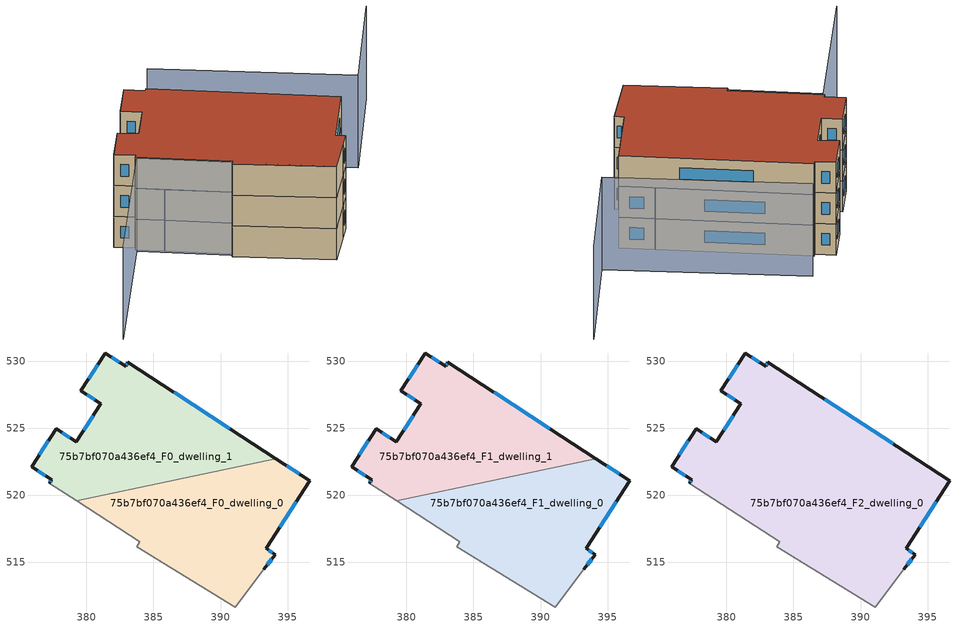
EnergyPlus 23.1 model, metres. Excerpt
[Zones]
75b7bf070a436ef4_F0_dwelling_0
 floor ground (EU_floor_Construction): 396.66,521.08 393.39,516.06 394.06,515.57 393.23,514.48 391.11,511.68 383.76,516.18 383.99,516.54 379.3,519.59 394.13,522.73 z0
 wall outside (EU_wall_Construction): 393.23,514.48 394.06,515.57 393.39,516.06 396.66,521.08 394.13,522.73 z0:3
 wall adiabatic (EU_wall_Construction): 379.3,519.59 383.99,516.54 383.76,516.18 391.11,511.68 393.23,514.48 z0:3
 wall to 75b7bf070a436ef4_F0_dwelling_1 (EU_wall_Construction): 394.13,522.73 379.3,519.59 z0:3
 window (EU_Window_Construction): 395.87,521.6 394.91,522.22 / 394.41,517.62 395.64,519.52 / 393.85,515.72 393.6,515.91 / 393.49,514.82 393.8,515.23 z0.93:2.07
75b7bf070a436ef4_F0_dwelling_1
 floor ground (EU_floor_Construction): 394.13,522.73 379.3,519.59 377.26,520.92 377.42,521.17 375.92,522.14 377.75,524.95 379.24,523.98 381.09,526.82 379.59,527.79 381.42,530.6 382.92,529.63 383.1,529.9 z0
 wall outside (EU_wall_Construction): 394.13,522.73 383.1,529.9 382.92,529.63 381.42,530.6 379.59,527.79 381.09,526.82 379.24,523.98 377.75,524.95 375.92,522.14 377.42,521.17 377.26,520.92 z0:3
 wall adiabatic (EU_wall_Construction): 377.26,520.92 379.3,519.59 z0:3
 window (EU_Window_Construction): 380.52,525.93 379.82,524.86 / 380.06,527.49 380.63,527.12 / 380.85,529.72 380.16,528.67 / 382.45,529.93 381.89,530.3 / 383.04,529.82 382.97,529.71 / 390.69,524.96 386.53,527.67 / 377.37,521.09 377.31,520.99 / 376.39,521.84 376.95,521.47 / 377.18,524.07 376.49,523.02 / 378.78,524.28 378.21,524.65 z0.93:2.07
75b7bf070a436ef4_F1_dwelling_0
 floor to 75b7bf070a436ef4_F0_dwelling_0 (EU_floor_Construction): 396.66,521.08 393.39,516.06 394.06,515.57 393.23,514.48 391.11,511.68 383.75,516.18 383.99,516.54 379.3,519.59 394.13,522.73 z3
 wall outside (EU_wall_Construction): 393.23,514.48 394.06,515.57 393.39,516.06 396.66,521.08 394.13,522.73 z3:6
 wall adiabatic (EU_wall_Construction): 379.3,519.59 383.99,516.54 383.76,516.18 391.11,511.68 393.23,514.48 z3:6
 wall to 75b7bf070a436ef4_F1_dwelling_1 (EU_wall_Construction): 394.13,522.73 379.3,519.59 z3:6
 window (EU_Window_Construction): 395.87,521.6 394.91,522.22 / 394.41,517.62 395.64,519.52 / 393.85,515.72 393.6,515.91 / 393.49,514.82 393.8,515.23 z3.93:5.07
75b7bf070a436ef4_F1_dwelling_1
 floor to 75b7bf070a436ef4_F0_dwelling_1 (EU_floor_Construction): 394.13,522.73 379.3,519.59 377.25,520.92 377.42,521.17 375.92,522.14 377.75,524.95 379.24,523.98 381.09,526.82 379.59,527.79 381.42,530.6 382.92,529.63 383.1,529.9 z3
 wall outside (EU_wall_Construction): 394.13,522.73 383.1,529.9 382.92,529.63 381.42,530.6 379.59,527.79 381.09,526.82 379.24,523.98 377.75,524.95 375.92,522.14 377.42,521.17 377.26,520.92 z3:6
 wall adiabatic (EU_wall_Construction): 377.26,520.92 379.3,519.59 z3:6
 window (EU_Window_Construction): 380.52,525.93 379.82,524.86 / 380.06,527.49 380.63,527.12 / 380.85,529.72 380.16,528.67 / 382.45,529.93 381.89,530.3 / 383.04,529.82 382.97,529.71 / 390.69,524.96 386.53,527.67 / 377.37,521.09 377.31,520.99 / 376.39,521.84 376.95,521.47 / 377.18,524.07 376.49,523.02 / 378.78,524.28 378.21,524.65 z3.93:5.07
75b7bf070a436ef4_F2_dwelling_0
 floor to 75b7bf070a436ef4_F1_dwelling_0 (EU_floor_Construction): 396.66,521.08 393.39,516.06 394.06,515.57 393.23,514.48 391.11,511.68 383.75,516.18 383.99,516.54 379.3,519.59 394.13,522.73 z6
 floor to 75b7bf070a436ef4_F1_dwelling_1 (EU_floor_Construction): 394.13,522.73 379.3,519.59 377.25,520.92 377.42,521.17 375.92,522.14 377.75,524.95 379.24,523.98 381.09,526.82 379.59,527.79 381.42,530.6 382.92,529.63 383.1,529.9 z6
 wall outside (EU_wall_Construction): 393.23,514.48 394.06,515.57 393.39,516.06 396.66,521.08 383.1,529.9 382.92,529.63 381.42,530.6 379.59,527.79 381.09,526.82 379.24,523.98 377.75,524.95 375.92,522.14 377.42,521.17 377.26,520.92 z6:9
 wall adiabatic (EU_wall_Construction): 377.26,520.92 383.99,516.54 383.76,516.18 391.11,511.68 393.23,514.48 z6:9
 window (EU_Window_Construction): 378.78,524.28 378.21,524.65 / 380.52,525.93 379.82,524.86 / 380.06,527.49 380.63,527.12 / 380.85,529.72 380.16,528.67 / 382.45,529.93 381.89,530.3 / 383.04,529.82 382.97,529.71 / 392.43,523.83 387.32,527.15 / 394.41,517.62 395.64,519.52 / 393.85,515.72 393.6,515.91 / 393.49,514.82 393.8,515.23 / 377.37,521.09 377.31,520.99 / 376.39,521.84 376.95,521.47 / 377.18,524.07 376.49,523.02 z6.93:8.07
 roof outside (EU_roof_Construction): 393.23,514.48 394.06,515.57 393.39,516.06 396.66,521.08 383.1,529.9 382.92,529.63 381.42,530.6 379.59,527.79 381.09,526.82 379.24,523.98 377.75,524.95 375.92,522.14 377.42,521.17 377.26,520.92 383.99,516.54 383.76,516.18 391.11,511.68 z9
shading: 369.78,509.27 377.29,520.74 / 377.29,520.74 391.11,511.68 / 405.16,532.49 399.49,523.36 / 399.49,523.36 384.69,532.56 z0:9
[Building]
EU S2 Campaign: North Axis=0; Terrain=City; Solar Distribution=FullExterior
[Site:Location]
Montreal-Trudeau.Intl.AP: Latitude=45.4667; Longitude=-73.75; Time Zone=-5; Elevation=36
[SizingPeriod:WeatherFileDays]
AnnualSizingPeriod: Begin Month=1; Begin Day of Month=1; End Month=12; End Day of Month=31; Day of Week for Start Day=Monday; Use Weather File Daylight Saving Period=No; Use Weather File Rain and Snow Indicators=No
[MATERIAL]
EU_InternalMass_Material: Roughness=MediumRough; Thickness=0.1; Conductivity=1; Density=1800; Specific Heat=900; Thermal Absorptance=0.9; Solar Absorptance=0.7; Visible Absorptance=0.7
[MATERIAL:NOMASS] Roughness=MediumRough; Thermal Absorptance=0.9; Solar Absorptance=0.7; Visible Absorptance=0.7
Name | Thermal Resistance
EU_wall_NoMass; EU_floor_NoMass | 1.36485
EU_roof_NoMass | 2.55992
[WINDOWMATERIAL:SIMPLEGLAZINGSYSTEM]
EU_Window_SimpleGlazing: UFactor=3.92339; Solar Heat Gain Coefficient=0.8; Visible Transmittance=0.8
[CONSTRUCTION]
EU_wall_Construction: EU_wall_NoMass
EU_roof_Construction: EU_roof_NoMass
EU_floor_Construction: EU_floor_NoMass
EU_Window_Construction: EU_Window_SimpleGlazing
EU_InternalMass_Construction: EU_InternalMass_Material
[ZONE] Type=1; Multiplier=1; Ceiling Height=autocalculate; Floor Area=autocalculate; Part of Total Floor Area=Yes
Name | Volume
75b7bf070a436ef4_F0_dwelling_0 | 286.589
75b7bf070a436ef4_F1_dwelling_0 | 286.586
75b7bf070a436ef4_F2_dwelling_0 | 573.166
75b7bf070a436ef4_F0_dwelling_1; 75b7bf070a436ef4_F1_dwelling_1 | 286.583
[INTERNALMASS] Construction=EU_InternalMass_Construction
Name | Zone or ZoneList | Surface Area
75b7bf070a436ef4_F0_dwelling_0_EU_InternalMass | 75b7bf070a436ef4_F0_dwelling_0 | 95.5289
75b7bf070a436ef4_F0_dwelling_1_EU_InternalMass | 75b7bf070a436ef4_F0_dwelling_1 | 95.5276
75b7bf070a436ef4_F1_dwelling_0_EU_InternalMass | 75b7bf070a436ef4_F1_dwelling_0 | 95.5289
75b7bf070a436ef4_F1_dwelling_1_EU_InternalMass | 75b7bf070a436ef4_F1_dwelling_1 | 95.5276
75b7bf070a436ef4_F2_dwelling_0_EU_InternalMass | 75b7bf070a436ef4_F2_dwelling_0 | 191.057
[OTHEREQUIPMENT] Fuel Type=Electricity; Design Level Calculation Method=Watts/Area; Power per Zone Floor Area=1; Fraction Latent=0; Fraction Radiant=0; Fraction Lost=0; Carbon Dioxide Generation Rate=0; EndUse Subcategory=EU_Step8_InternalGains
Name | Zone or ZoneList or Space or SpaceList | Schedule
EU_Step8_InternalGain_75b7bf070a436ef4_F0_dwelling_0_f000 | 75b7bf070a436ef4_F0_dwelling_0 | EU_Step8_GainSchedule_75b7bf070a436ef4_F0_dwelling_0_f000
EU_Step8_InternalGain_75b7bf070a436ef4_F0_dwelling_1_f000 | 75b7bf070a436ef4_F0_dwelling_1 | EU_Step8_GainSchedule_75b7bf070a436ef4_F0_dwelling_1_f000
EU_Step8_InternalGain_75b7bf070a436ef4_F1_dwelling_0_f000 | 75b7bf070a436ef4_F1_dwelling_0 | EU_Step8_GainSchedule_75b7bf070a436ef4_F1_dwelling_0_f000
EU_Step8_InternalGain_75b7bf070a436ef4_F1_dwelling_1_f000 | 75b7bf070a436ef4_F1_dwelling_1 | EU_Step8_GainSchedule_75b7bf070a436ef4_F1_dwelling_1_f000
EU_Step8_InternalGain_75b7bf070a436ef4_F2_dwelling_0_f000 | 75b7bf070a436ef4_F2_dwelling_0 | EU_Step8_GainSchedule_75b7bf070a436ef4_F2_dwelling_0_f000
[ZONEVENTILATION:DESIGNFLOWRATE] Schedule=EU_AlwaysOn; Design Flow Rate Calculation Method=AirChanges/Hour; Air Changes per Hour=0.860309; Ventilation Type=Natural; Fan Pressure Rise=0; Fan Total Efficiency=1; Constant Term Coefficient=1; Temperature Term Coefficient=0; Velocity Term Coefficient=0; Velocity Squared Term Coefficient=0; Minimum Indoor Temperature=-100; Maximum Indoor Temperature=100; Delta Temperature=-100; Minimum Outdoor Temperature=-100; Maximum Outdoor Temperature=100; Maximum Wind Speed=40
Name | Zone or ZoneList or Space or SpaceList
EU_ConstantAir_75b7bf070a436ef4_F0_dwelling_0 | 75b7bf070a436ef4_F0_dwelling_0
EU_ConstantAir_75b7bf070a436ef4_F0_dwelling_1 | 75b7bf070a436ef4_F0_dwelling_1
EU_ConstantAir_75b7bf070a436ef4_F1_dwelling_0 | 75b7bf070a436ef4_F1_dwelling_0
EU_ConstantAir_75b7bf070a436ef4_F1_dwelling_1 | 75b7bf070a436ef4_F1_dwelling_1
EU_ConstantAir_75b7bf070a436ef4_F2_dwelling_0 | 75b7bf070a436ef4_F2_dwelling_0
[HVACTEMPLATE:THERMOSTAT] Constant Heating Setpoint=20; Constant Cooling Setpoint=50
EU_HeatOnly_75b7bf070a436ef4_F0_dwelling_0; EU_HeatOnly_75b7bf070a436ef4_F0_dwelling_1; EU_HeatOnly_75b7bf070a436ef4_F1_dwelling_0; EU_HeatOnly_75b7bf070a436ef4_F1_dwelling_1; EU_HeatOnly_75b7bf070a436ef4_F2_dwelling_0
[HVACTEMPLATE:ZONE:IDEALLOADSAIRSYSTEM] System Availability Schedule=EU_AlwaysOn; Maximum Heating Supply Air Temperature=50; Minimum Cooling Supply Air Temperature=13; Maximum Heating Supply Air Humidity Ratio=0.0156; Minimum Cooling Supply Air Humidity Ratio=0.0077; Heating Limit=NoLimit; Cooling Limit=NoLimit; Heating Availability Schedule=EU_AlwaysOn; Cooling Availability Schedule=EU_CoolingOff; Dehumidification Control Type=ConstantSensibleHeatRatio; Cooling Sensible Heat Ratio=0.7; Dehumidification Setpoint=60; Humidification Control Type=None; Humidification Setpoint=30; Outdoor Air Method=None; Outdoor Air Flow Rate per Person=0.00944; Outdoor Air Flow Rate per Zone Floor Area=0; Outdoor Air Flow Rate per Zone=0; Demand Controlled Ventilation Type=None; Outdoor Air Economizer Type=NoEconomizer; Heat Recovery Type=None; Sensible Heat Recovery Effectiveness=0.7; Latent Heat Recovery Effectiveness=0.65
Name | Template Thermostat
75b7bf070a436ef4_F0_dwelling_0 | EU_HeatOnly_75b7bf070a436ef4_F0_dwelling_0
75b7bf070a436ef4_F0_dwelling_1 | EU_HeatOnly_75b7bf070a436ef4_F0_dwelling_1
75b7bf070a436ef4_F1_dwelling_0 | EU_HeatOnly_75b7bf070a436ef4_F1_dwelling_0
75b7bf070a436ef4_F1_dwelling_1 | EU_HeatOnly_75b7bf070a436ef4_F1_dwelling_1
75b7bf070a436ef4_F2_dwelling_0 | EU_HeatOnly_75b7bf070a436ef4_F2_dwelling_0
[SIZING:ZONE] Zone Cooling Design Supply Air Temperature Input Method=SupplyAirTemperature; Zone Cooling Design Supply Air Temperature=13; Zone Heating Design Supply Air Temperature Input Method=SupplyAirTemperature; Zone Heating Design Supply Air Temperature=50; Zone Cooling Design Supply Air Humidity Ratio=0.008; Zone Heating Design Supply Air Humidity Ratio=0.008; Cooling Design Air Flow Method=DesignDay; Cooling Design Air Flow Rate=0; Cooling Minimum Air Flow per Zone Floor Area=0.000762; Cooling Minimum Air Flow=0; Cooling Minimum Air Flow Fraction=0.2; Heating Design Air Flow Method=DesignDay; Heating Design Air Flow Rate=0; Heating Maximum Air Flow per Zone Floor Area=0.002032; Heating Maximum Air Flow=0.141576; Heating Maximum Air Flow Fraction=0.3; Account for Dedicated Outdoor Air System=No; Dedicated Outdoor Air System Control Strategy=NeutralSupplyAir; Dedicated Outdoor Air Low Setpoint Temperature for Design=autosize; Dedicated Outdoor Air High Setpoint Temperature for Design=autosize; Zone Load Sizing Method=Sensible Load Only No Latent Load; Zone Latent Cooling Design Supply Air Humidity Ratio Input Method=HumidityRatioDifference; Zone Cooling Design Supply Air Humidity Ratio Difference=0.005; Zone Latent Heating Design Supply Air Humidity Ratio Input Method=HumidityRatioDifference; Zone Humidification Design Supply Air Humidity Ratio Difference=0.005
75b7bf070a436ef4_F0_dwelling_0; 75b7bf070a436ef4_F0_dwelling_1; 75b7bf070a436ef4_F1_dwelling_0; 75b7bf070a436ef4_F1_dwelling_1; 75b7bf070a436ef4_F2_dwelling_0
[SCHEDULE:CONSTANT]
Name | Hourly Value
EU_AlwaysOn | 1
EU_CoolingOff | 0
[SCHEDULE:FILE] Column Number=1; Rows to Skip at Top=0; Number of Hours of Data=8760; Column Separator=Comma; Interpolate to Timestep=No; Minutes per Item=60; Adjust Schedule for Daylight Savings=Yes
Name | File
EU_Step8_GainSchedule_75b7bf070a436ef4_F0_dwelling_0_f000 | ../../schedules/75b7bf070a436ef4/75b7bf070a436ef4_F0_dwelling_0_f000_gain.csv
EU_Step8_GainSchedule_75b7bf070a436ef4_F0_dwelling_1_f000 | ../../schedules/75b7bf070a436ef4/75b7bf070a436ef4_F0_dwelling_1_f000_gain.csv
EU_Step8_GainSchedule_75b7bf070a436ef4_F1_dwelling_0_f000 | ../../schedules/75b7bf070a436ef4/75b7bf070a436ef4_F1_dwelling_0_f000_gain.csv
EU_Step8_GainSchedule_75b7bf070a436ef4_F1_dwelling_1_f000 | ../../schedules/75b7bf070a436ef4/75b7bf070a436ef4_F1_dwelling_1_f000_gain.csv
EU_Step8_GainSchedule_75b7bf070a436ef4_F2_dwelling_0_f000 | ../../schedules/75b7bf070a436ef4/75b7bf070a436ef4_F2_dwelling_0_f000_gain.csv
